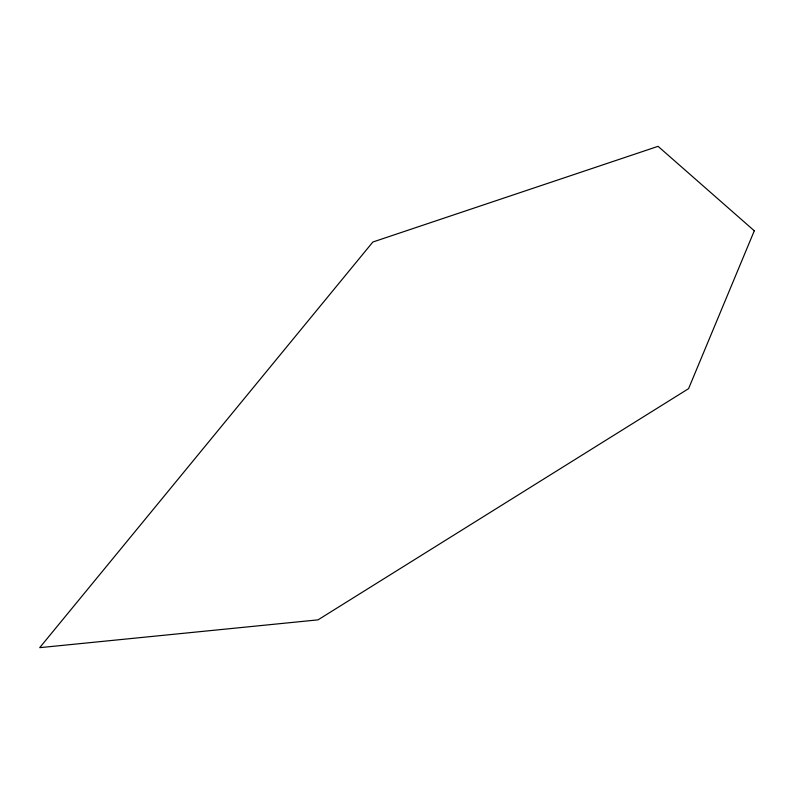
<?xml version="1.0" encoding="UTF-8"?>
<svg xmlns="http://www.w3.org/2000/svg" width="794" height="794" viewBox="0 0 794 794"><rect width="100%" height="100%" fill="white"/><g stroke="black" fill="none" stroke-linecap="round" stroke-linejoin="round"><path stroke-width="1.19" d="M754.3 230.796L688.577 388.653L318.027 619.856L39.7 647.666L372.852 242.021L658.067 146.334L754.3 230.796"/></g></svg>
